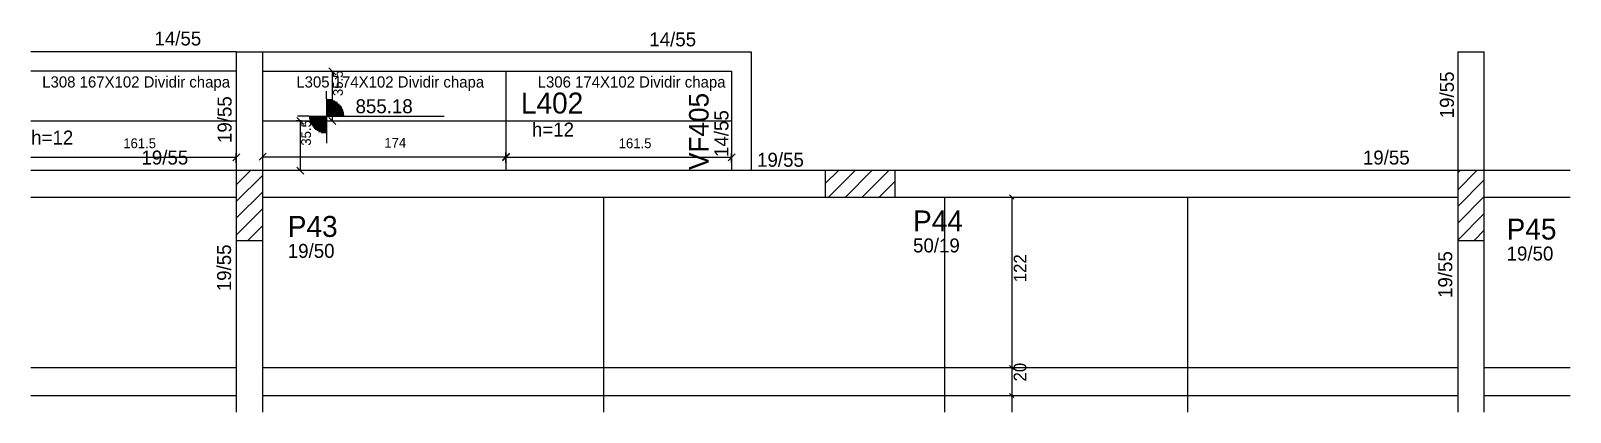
# Model space of a CAD drawing. Header units: metres. Extents: x 3139 to 4240, y 2360 to 2633.
import ezdxf

# ---------------------------------------------------------------- set-up
doc = ezdxf.new("R2010")
doc.units = ezdxf.units.M
for name, color, linetype in [('3', 7, 'Continuous'), ('4', 7, 'Continuous'), ('7', 7, 'Continuous'), ('AUX00', 7, 'Continuous'), ('Painéis', 7, 'Continuous')]:
    doc.layers.add(name, color=color, linetype=linetype)

msp = doc.modelspace()

# ---------------------------------------------------------------- linework, layer by layer
at = {"layer": '3', "color": 3, "lineweight": 25}
for p, q in [((3285.5, 2618.1), (3138.5, 2618.1)), ((3304.5, 2618.1), (3654, 2618.1)), ((3654, 2618.1), (3654, 2533.1)), ((3285.5, 2604.1), (3138.5, 2604.1)), ((3304.5, 2604.1), (3640, 2604.1)), ((3640, 2604.1), (3640, 2533.1)), ((3350.2, 2584.5), (3350.2, 2590)), ((3350.2, 2584.5), (3350.2, 2559.5)), ((3350.2, 2583.9), (3354.1, 2583.9)), ((3350.2, 2583.1), (3356, 2583.1)), ((3350.2, 2582.3), (3357.3, 2582.3)), ((3350.2, 2581.5), (3358.3, 2581.5)), ((3350.2, 2580.7), (3359.2, 2580.7)), ((3350.2, 2580), (3359.9, 2580)), ((3350.2, 2579.2), (3360.5, 2579.2)), ((3350.2, 2578.4), (3361, 2578.4)), ((3350.2, 2577.6), (3361.4, 2577.6)), ((3337.7, 2572), (3329.3, 2572)), ((3337.7, 2572), (3362.7, 2572)), ((3350.2, 2571.2), (3337.7, 2571.2)), ((3350.2, 2570.4), (3337.8, 2570.4)), ((3350.2, 2569.6), (3338, 2569.6)), ((3350.2, 2568.9), (3338.1, 2568.9)), ((3350.2, 2568.1), (3338.4, 2568.1)), ((3350.2, 2567.3), (3338.7, 2567.3)), ((3350.2, 2576.8), (3361.8, 2576.8)), ((3350.2, 2576), (3362.1, 2576)), ((3350.2, 2575.2), (3362.3, 2575.2)), ((3350.2, 2574.4), (3362.5, 2574.4)), ((3350.2, 2573.6), (3362.6, 2573.6)), ((3350.2, 2572.8), (3362.7, 2572.8)), ((3362.7, 2572), (3434.2, 2572)), ((3350.2, 2566.5), (3339, 2566.5)), ((3350.2, 2565.7), (3339.5, 2565.7)), ((3350.2, 2564.9), (3340, 2564.9)), ((3350.2, 2564.1), (3340.6, 2564.1)), ((3350.2, 2563.3), (3341.3, 2563.3)), ((3350.2, 2562.5), (3342.1, 2562.5)), ((3350.2, 2561.7), (3343.2, 2561.7)), ((3350.2, 2560.9), (3344.5, 2560.9)), ((3350.2, 2560.1), (3346.4, 2560.1)), ((3350.2, 2559.5), (3350.2, 2552.7)), ((3285.5, 2522.9), (3295.7, 2533.1)), ((3285.5, 2510.9), (3304.5, 2529.9)), ((3707, 2523.7), (3716.4, 2533.1)), ((3709.4, 2514.1), (3728.4, 2533.1)), ((3721.4, 2514.1), (3740.4, 2533.1)), ((3733.5, 2514.1), (3752.5, 2533.1)), ((3745.5, 2514.1), (3757, 2525.6)), ((4159.5, 2519.4), (4173.2, 2533.1)), ((4159.5, 2531.4), (4161.2, 2533.1)), ((4159.5, 2507.4), (4178.5, 2526.4)), ((3285.5, 2498.9), (3304.5, 2517.9)), ((4159.5, 2495.4), (4178.5, 2514.4)), ((3285.5, 2486.9), (3304.5, 2505.9)), ((4159.5, 2483.3), (4178.5, 2502.3)), ((3293.8, 2483.1), (3304.5, 2493.8)), ((4171.3, 2483.1), (4178.5, 2490.3))]:
    msp.add_line(p, q, dxfattribs=at)
for points in [[(3285.5, 2618.1), (3285.5, 2533.1)], [(3285.5, 2618.1), (3304.5, 2618.1)], [(3304.5, 2533.1), (3304.5, 2618.1)], [(4159.5, 2618.1), (4159.5, 2533.1)], [(4159.5, 2618.1), (4178.5, 2618.1)], [(4178.5, 2533.1), (4178.5, 2618.1)], [(3285.5, 2533.1), (3138.5, 2533.1)], [(3707, 2533.1), (3304.5, 2533.1)], [(4159.5, 2533.1), (3757, 2533.1)], [(4240, 2533.1), (4178.5, 2533.1)], [(3138.5, 2514.1), (3285.5, 2514.1)], [(3304.5, 2514.1), (3707, 2514.1)], [(3757, 2514.1), (4159.5, 2514.1)], [(4178.5, 2514.1), (4240, 2514.1)], [(3285.5, 2483.1), (3285.5, 2360.1)], [(3304.5, 2360.1), (3304.5, 2483.1)], [(4159.5, 2483.1), (4159.5, 2360.1)], [(4178.5, 2360.1), (4178.5, 2483.1)]]:
    msp.add_lwpolyline(points, dxfattribs=at)
at = {"layer": '7', "color": 7, "lineweight": 25}
for points in [[(3304.5, 2533.1), (3285.5, 2533.1)], [(3285.5, 2533.1), (3285.5, 2483.1)], [(3304.5, 2483.1), (3304.5, 2533.1)], [(3757, 2533.1), (3707, 2533.1)], [(3707, 2533.1), (3707, 2514.1)], [(3757, 2514.1), (3757, 2533.1)], [(4178.5, 2533.1), (4159.5, 2533.1)], [(4159.5, 2533.1), (4159.5, 2483.1)], [(4178.5, 2483.1), (4178.5, 2533.1)], [(3707, 2514.1), (3757, 2514.1)], [(3285.5, 2483.1), (3304.5, 2483.1)], [(4159.5, 2483.1), (4178.5, 2483.1)]]:
    msp.add_lwpolyline(points, dxfattribs=at)
at = {"layer": 'Painéis', "color": 4, "lineweight": 25}
for p, q in [((3334.5, 2604.1), (3357.3, 2604.1)), ((3354.3, 2568.6), (3354.3, 2604.1)), ((3332.2, 2568.6), (3328.5, 2568.6)), ((3331.5, 2533.1), (3331.5, 2568.6)), ((3334.5, 2568.6), (3357.3, 2568.6)), ((3285.5, 2538.5), (3285.5, 2545.6)), ((3304.5, 2538.5), (3304.5, 2546)), ((3478.5, 2538.5), (3478.5, 2546)), ((3478.5, 2538.5), (3478.5, 2545.6)), ((3640, 2538.5), (3640, 2545.6)), ((3138.5, 2542.6), (3285.5, 2542.6)), ((3304.5, 2543), (3478.5, 2543)), ((3478.5, 2542.6), (3640, 2542.6)), ((3332.2, 2533.1), (3328.5, 2533.1)), ((3840.4, 2514.1), (3840.4, 2392.1)), ((3840.4, 2392.1), (3840.4, 2372.1)), ((3840.4, 2372.1), (3840.4, 2360.1))]:
    msp.add_line(p, q, dxfattribs=at)
at = {"layer": 'Painéis', "color": 200, "lineweight": 25}
for p, q in [((3478.5, 2604.1), (3478.5, 2533.1)), ((3138.5, 2568.6), (3285.5, 2568.6)), ((3304.5, 2568.6), (3640, 2568.6)), ((3548.5, 2360.1), (3548.5, 2514.1)), ((3792.5, 2360.1), (3792.5, 2514.1)), ((3966.5, 2360.1), (3966.5, 2514.1)), ((3138.5, 2392.1), (3285.5, 2392.1)), ((3304.5, 2392.1), (4159.5, 2392.1)), ((4178.5, 2392.1), (4240, 2392.1)), ((3138.5, 2372.1), (3285.5, 2372.1)), ((3304.5, 2372.1), (4159.5, 2372.1)), ((4178.5, 2372.1), (4240, 2372.1))]:
    msp.add_line(p, q, dxfattribs=at)
at = {"layer": 'Painéis', "color": 0, "lineweight": 25}
for p, q in [((3841.9, 2512.6), (3838.9, 2515.6)), ((3838.9, 2393.6), (3841.9, 2390.6)), ((3841.9, 2390.6), (3838.9, 2393.6)), ((3838.9, 2373.6), (3841.9, 2370.6)), ((3841.9, 2370.6), (3838.9, 2373.6))]:
    msp.add_line(p, q, dxfattribs=at)
for points in [[(3356.8, 2601.6), (3351.8, 2606.6)], [(3334, 2566.1), (3329, 2571.1)], [(3351.8, 2571.1), (3356.8, 2566.1)], [(3283, 2540.1), (3288, 2545.1)], [(3307, 2545.5), (3302, 2540.5)], [(3476, 2540.5), (3481, 2545.5)], [(3481, 2545.1), (3476, 2540.1)], [(3637.5, 2540.1), (3642.5, 2545.1)], [(3329, 2535.6), (3334, 2530.6)]]:
    msp.add_lwpolyline(points, dxfattribs=at)

# ---------------------------------------------------------------- texts
at = {"layer": '3', "color": 3, "lineweight": 25}
for s, p in [('14/55', (3227, 2622.6)), ('14/55', (3581.1, 2622)), ('855.18', (3370.9, 2574.1)), ('h=12', (3497.1, 2557.4)), ('h=12', (3138.8, 2551.7)), ('19/55', (3217.7, 2537.4)), ('19/55', (3658.2, 2535.8)), ('19/55', (4091.7, 2537.4)), ('19/50', (3322.4, 2470.6)), ('50/19', (3769.8, 2474.5)), ('19/50', (4194.5, 2468.7))]:
    msp.add_text(s, height=10, dxfattribs=at).set_placement(p)
for s, p in [('19/55', (4156.8, 2570.5)), ('19/55', (3282.2, 2552.8)), ('14/55', (3637.7, 2542.8)), ('19/55', (3281.8, 2446.7)), ('19/55', (4155.6, 2441.9))]:
    msp.add_text(s, height=10, rotation=90, dxfattribs=at).set_placement(p)
at = {"layer": '4', "color": 4, "lineweight": 25}
for s, p in [('L402', (3489.2, 2573.9)), ('P43', (3322.4, 2485.6)), ('P44', (3769.8, 2489.5)), ('P45', (4194.5, 2483.7))]:
    msp.add_text(s, height=15, dxfattribs=at).set_placement(p)
msp.add_text('VF405', height=14, rotation=90, dxfattribs=at).set_placement((3623.5, 2533.5))
at = {"layer": 'AUX00', "color": 7, "lineweight": 25}
for s, p in [('L308^J167X102^JDividir chapa', (3146.7, 2592.5)), ('L305^J174X102^JDividir chapa', (3328.5, 2592.5)), ('L306^J174X102^JDividir chapa', (3501.2, 2592.5))]:
    msp.add_text(s, height=8, dxfattribs=at).set_placement(p)
at = {"layer": 'Painéis', "color": 1, "lineweight": 25}
for p in [(3361.8, 2586.4), (3339, 2550.9)]:
    msp.add_text('35.5', height=7, rotation=90, dxfattribs=at).set_placement(p)
for s, p in [('161.5', (3204.7, 2549.1)), ('174', (3391.5, 2549.5)), ('161.5', (3559.2, 2549.1))]:
    msp.add_text(s, height=7, dxfattribs=at).set_placement(p)
at = {"layer": 'Painéis', "color": 240, "lineweight": 25}
for s, p in [('122', (3850.9, 2453.1)), ('20', (3850.8, 2382.1))]:
    msp.add_text(s, height=9, rotation=90, dxfattribs=at).set_placement(p)

doc.saveas('drawing.dxf')
